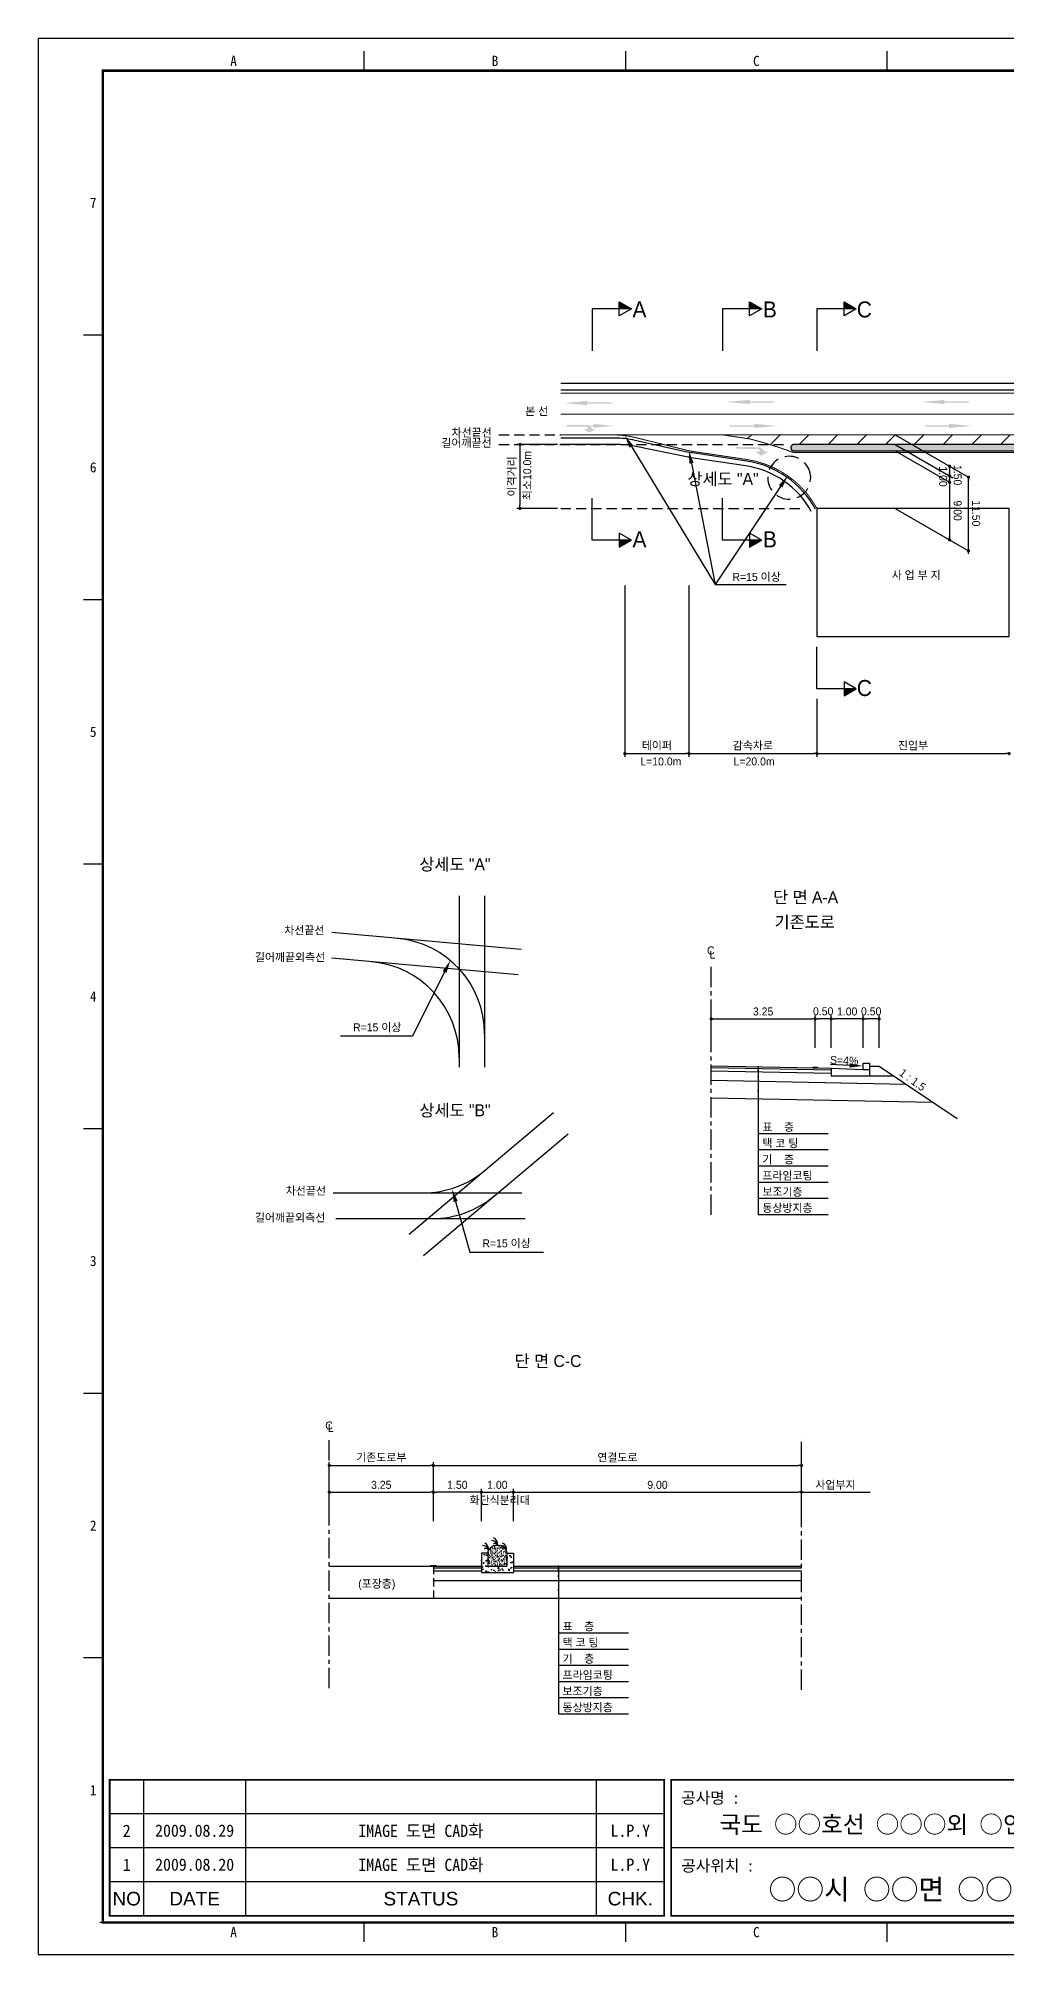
# Model space of a CAD drawing. Header units: millimetres. Extents: x 498 to 921, y -1 to 298.
# Drawn here: x 497.9 to 649.1, y -1.1 to 298.3 of the extents above; entities that cross this region are included whole.
import ezdxf
from ezdxf.enums import TextEntityAlignment as Align

# ---------------------------------------------------------------- set-up
doc = ezdxf.new("R2010")
doc.units = ezdxf.units.MM
doc.linetypes.add('CENTER', pattern=[50.8, 31.75, -6.35, 6.35, -6.35])
doc.linetypes.add('HIDDEN', pattern=[9.525, 6.35, -3.175])
for name, color, linetype in [('CC-GSTR-0004', 4, 'Continuous'), ('CM-LANE-0030', 30, 'Continuous'), ('CZ-DIMT-0002', 7, 'Continuous'), ('CZ-EXST-0002', 1, 'Continuous'), ('CZ-LIN1-0007', 7, 'Continuous'), ('CZ-LIN2-0003', 3, 'Continuous'), ('CZ-LINE-0001', 7, 'Continuous'), ('CZ-TEXT-BOX0', 7, 'Continuous'), ('TITLE', 7, 'Continuous')]:
    doc.layers.add(name, color=color, linetype=linetype)
doc.styles.add('견고딕', font='arial.ttf')
doc.styles.add('돋움', font='')
doc.styles.add('돋음체', font='')
doc.styles.get('돋움').set_extended_font_data('Dotum')
doc.styles.get('돋음체').set_extended_font_data('DotumChe')

# ---------------------------------------------------------------- blocks, each defined once
blk = doc.blocks.new('_Dot')
at = {"color": 0, "linetype": 'ByBlock', "lineweight": -2}
blk.add_line((-0.5, 0), (-1, 0), dxfattribs=at)
at = {"color": 0, "linetype": 'ByBlock', "const_width": 0.5}
blk.add_lwpolyline([(-0.25, 0, 1), (0.25, 0, 1)], format="xyb", close=True, dxfattribs=at)

msp = doc.modelspace()

# ---------------------------------------------------------------- hatches: boundary and pattern name
at = {"layer": 'CM-LANE-0030'}
h = msp.add_hatch(dxfattribs=at)
h.set_pattern_fill('ANSI31', color=256, style=0)
h.set_pattern_definition([(45, (-510.391, 5.753), (-2.245064, 2.245064), [])])
h.paths.add_polyline_path([(604.7, 236.32), (609, 235.68, -0.082795), (614.71, 233.82), (615.75, 233.82, 0.001767), (615.63, 233.89, -0.768255), (615.88, 234.82), (764.01, 234.82, -0.801424), (764.22, 233.87, 0.001479), (764.12, 233.82), (765.37, 233.82, -0.078793), (770.94, 235.1), (788.51, 236.32)])
at = {"layer": 'CZ-EXST-0002'}
h = msp.add_hatch(dxfattribs=at)
h.set_pattern_fill('AR-CONC', color=256, scale=0.01, style=0)
h.set_pattern_definition([(50, (-541.0691, 3542.4349), (1.8218467, -0.15939086), [0.1905, -2.0955]), (355, (-541.0691, 3542.4349), (-0.3524283, 1.9105664), [0.1524, -1.6764]), (100.451, (-540.9173, 3542.4216), (1.469425, 1.7511669), [0.1619, -1.7809]), (46.1842, (-541.0691, 3542.9429), (2.7107904, -0.4204233), [0.28575, -3.14325]), (96.6356, (-540.8432, 3542.9078), (2.3740423, 2.4742556), [0.24285, -2.67135]), (351.184, (-541.0691, 3542.943), (2.374046, 2.4742512), [0.2286, -2.5146]), (21, (-540.8151, 3542.8159), (1.5161488, -1.0226552), [0.1905, -2.0955]), (326, (-540.8151, 3542.8159), (0.6180203, 1.8418797), [0.1524, -1.6764]), (71.4514, (-540.6888, 3542.7307), (2.1341649, 0.8192286), [0.1619, -1.7809]), (37.5, (-541.06915, 3542.4349), (0.03088603, 0.84555039), [0, -1.65608, 0, -1.7018, 0, -1.68275]), (7.5, (-541.0691, 3542.4349), (0.66819663, 1.00180575), [0, -0.97028, 0, -1.61798, 0, -0.64135]), (327.5, (-541.63557, 3542.4349), (1.35590595, -0.05728744), [0, -0.635, 0, -1.9812, 0, -2.6289]), (317.5, (-541.8896, 3542.4349), (1.4812918, 0.2542649), [0, -0.8255, 0, -1.31572, 0, -1.8669])])
h.paths.add_polyline_path([(572.05, 58.59), (572.05, 61.59), (571.05, 61.59), (571.05, 59.59), (568.05, 59.59), (568.05, 61.59), (567.05, 61.59), (567.05, 58.59)])
h = msp.add_hatch(dxfattribs=at)
h.set_pattern_fill('AR-SAND', color=256, scale=0.01, style=0)
h.set_pattern_definition([(37.5, (-541.06915, 3542.43488), (-0.016000313, 0.489413237), [0, -0.38608, 0, -0.4318, 0, -0.41275]), (7.5, (-541.06915, 3542.4349), (0.44952328, 0.7168251), [0, -0.20828, 0, -0.34798, 0, -0.13335]), (327.5, (-541.38157, 3542.43488), (0.79099237, 0.001437185), [0, -0.127, 0, -0.4572, 0, -0.5969]), (317.5, (-541.38157, 3542.4349), (0.76355645, 0.22292932), [0, -0.0635, 0, -0.29972, 0, -0.3429])])
edge = h.paths.add_edge_path()
edge.add_ellipse((569.55, 61.59), major_axis=(-1.5, 0), ratio=0.829212, start_angle=180, end_angle=360)
edge.add_line((568.05, 61.59), (568.05, 59.59))
edge.add_line((568.05, 59.59), (571.05, 59.59))
edge.add_line((571.05, 59.59), (571.05, 61.59))
at = {"layer": 'CZ-LIN1-0007'}
for points in [[(583.58, 241.6), (583.58, 241.39), (587.41, 241.39), (587.41, 241.17), (583.58, 241.17), (583.58, 240.96), (579.93, 241.28)], [(608.93, 241.77), (608.93, 241.56), (612.76, 241.56), (612.76, 241.34), (608.93, 241.34), (608.93, 241.13), (605.28, 241.45)], [(639.36, 241.77), (639.36, 241.56), (643.18, 241.56), (643.18, 241.34), (639.36, 241.34), (639.36, 241.13), (635.71, 241.45)], [(583.46, 237.84, -0.267976), (584.37, 237.24), (584.92, 237.24), (583.89, 236.66), (583.06, 237.23), (583.67, 237.23, 0.504994), (583.4, 237.6), (580.35, 237.62), (580.35, 237.86)], [(584.59, 238.01), (584.59, 237.82), (581.17, 237.82), (581.17, 237.63), (584.59, 237.63), (584.59, 237.44), (587.87, 237.73)], [(609.67, 238.04), (609.67, 237.83), (605.84, 237.83), (605.84, 237.61), (609.67, 237.61), (609.67, 237.4), (613.32, 237.72)], [(640.09, 238.04), (640.09, 237.83), (636.27, 237.83), (636.27, 237.61), (640.09, 237.61), (640.09, 237.4), (643.74, 237.72)], [(610.28, 234.39, -0.267976), (611.3, 233.7), (611.93, 233.7), (610.76, 233.05), (609.82, 233.69), (610.51, 233.7, 0.504994), (610.2, 234.12), (606.74, 234.14), (606.74, 234.41)], [(619.55, 137.41), (619.55, 137.53), (618.8, 137.55), (618.8, 137.42)], [(559.92, 59.59), (559.92, 59.71), (559.17, 59.71), (559.17, 59.59)]]:
    msp.add_hatch(color=256, dxfattribs=at).paths.add_polyline_path(points)
at = {"layer": 'CZ-LIN2-0003'}
h = msp.add_hatch(dxfattribs=at)
h.set_pattern_fill('CROSS', color=256, scale=0.075, style=0)
h.set_pattern_definition([(0, (-510.39095, 5.75287), (0.47625, 0.47625), [0.238125, -0.714375]), (90, (-510.2719, 5.6338), (-0.47625, 0.47625), [0.238125, -0.714375])])
h.paths.add_polyline_path([(615.88, 234.82, 0.768255), (615.63, 233.89, -0.001767), (615.75, 233.82), (764.12, 233.82, -0.001479), (764.22, 233.87, 0.801424), (764.01, 234.82)])
at = {"layer": 'CZ-LINE-0001'}
for points in [[(588.58, 257.09), (588.58, 255.99), (590.48, 255.99)], [(608.94, 257.09), (608.94, 255.99), (610.85, 255.99)], [(623.7, 257.09), (623.7, 255.99), (625.6, 255.99)], [(590.48, 219.87), (588.58, 219.87), (588.58, 218.77)], [(610.85, 219.87), (608.94, 219.87), (608.94, 218.77)], [(625.6, 196.64), (623.7, 196.64), (623.7, 195.54)]]:
    msp.add_hatch(color=256, dxfattribs=at).paths.add_polyline_path(points)

# ---------------------------------------------------------------- linework, layer by layer
at = {"color": 0, "linetype": 'ByBlock', "lineweight": -2}
for p, q in [((640.17, 231.17), (640.17, 230.92)), ((640.17, 230.17), (640.17, 230.42)), ((640.17, 229.67), (640.17, 229.42)), ((640.17, 229.17), (640.17, 229.42)), ((643.13, 229.46), (643.13, 229.21)), ((640.17, 220.17), (640.17, 220.42)), ((643.13, 218.46), (643.13, 218.71)), ((617.3, 71.14), (617.55, 71.14))]:
    msp.add_line(p, q, dxfattribs=at)
at = {"color": 0, "linetype": 'ByBlock', "const_width": 0.25}
for points in [[(640.17, 231.29, 1), (640.17, 231.54, 1)], [(640.17, 229.79, 1), (640.17, 230.04, 1)], [(640.17, 230.04, 1), (640.17, 229.79, 1)], [(640.17, 229.04, 1), (640.17, 228.79, 1)], [(643.13, 229.58, 1), (643.13, 229.83, 1)], [(640.17, 220.04, 1), (640.17, 219.79, 1)], [(643.13, 218.33, 1), (643.13, 218.08, 1)], [(617.17, 71.14, 1), (616.92, 71.14, 1)]]:
    msp.add_lwpolyline(points, format="xyb", close=True, dxfattribs=at)
at = {"layer": 'CC-GSTR-0004'}
for p, q in [((626.68, 138.17), (627.68, 138.17)), ((626.68, 137.17), (626.68, 138.17)), ((627.68, 138.17), (627.68, 136.17)), ((621.68, 137.37), (626.68, 137.17)), ((621.68, 137.37), (621.68, 136.17)), ((621.68, 136.17), (627.68, 136.17)), ((626.68, 137.17), (627.68, 137.17))]:
    msp.add_line(p, q, dxfattribs=at)
for points in [[(829.46, 244.32), (579.46, 244.32)], [(829.46, 243.32), (579.46, 243.32)]]:
    msp.add_lwpolyline(points, dxfattribs=at)
for points in [[(619.24, 224.7, 0.234605), (608.49, 232.21), (600, 233.49), (600, 233.49, -0.018175), (598.93, 233.69), (598.93, 233.69), (591.09, 235.45), (591.09, 235.45, 0.055452), (587.79, 235.82), (587.79, 235.82), (579.46, 235.82)], [(618.58, 224.34, 0.234605), (608.37, 231.47), (599.83, 232.75, -0.012396), (599.1, 232.88), (590.92, 234.53, 0.049659), (587.97, 234.82), (579.46, 234.82)]]:
    msp.add_lwpolyline(points, format="xyb", dxfattribs=at)
at = {"layer": 'CM-LANE-0030', "const_width": 0.15}
msp.add_lwpolyline([(829.46, 239.57), (579.46, 239.57)], dxfattribs=at)
msp.add_lwpolyline([(609, 235.68), (604.7, 236.32), (788.51, 236.32), (770.94, 235.1, 0.026159), (764.12, 233.57), (615.75, 233.57, 0.027105)], format="xyb", close=True, dxfattribs=at)
at = {"layer": 'CZ-EXST-0002'}
for p, q in [((563.58, 164.31), (563.58, 137.53)), ((567.56, 164.31), (567.56, 137.53)), ((573.27, 155.94), (543.68, 158.57)), ((572.78, 151.97), (543.68, 154.56)), ((555.78, 111.47), (578.33, 130.45)), ((557.99, 108.1), (580.59, 127.13)), ((543.91, 117.89), (573.39, 117.89)), ((544.33, 113.89), (573.87, 113.89)), ((543.3, 59.59), (559.55, 59.59)), ((543.3, 54.59), (559.55, 54.59))]:
    msp.add_line(p, q, dxfattribs=at)
at = {"layer": 'CZ-LIN1-0007'}
for p, q in [((618.8, 137.55), (619.55, 137.53)), ((618.8, 137.42), (619.55, 137.41)), ((619.55, 137.53), (619.55, 137.41)), ((559.17, 59.71), (559.92, 59.71)), ((559.17, 59.59), (559.17, 59.71)), ((559.92, 59.59), (559.17, 59.59)), ((559.92, 59.71), (559.92, 59.59))]:
    msp.add_line(p, q, dxfattribs=at)
at = {"layer": 'CZ-LIN1-0007', "const_width": 0.15}
msp.add_lwpolyline([(829.46, 242.82), (579.46, 242.82)], dxfattribs=at)
msp.add_lwpolyline([(619.46, 224.82, 0.234605), (608.52, 232.46), (600.17, 233.71), (600.17, 233.71, -0.024027), (598.76, 234), (598.76, 234), (591.25, 235.87), (591.25, 235.87, 0.061321), (587.61, 236.32), (587.61, 236.32), (579.46, 236.32)], format="xyb", dxfattribs=at)
at = {"layer": 'CZ-LIN1-0007', "linetype": 'HIDDEN', "const_width": 0.15}
msp.add_lwpolyline([(587.61, 236.32), (604.7, 236.32)], dxfattribs=at)
at = {"layer": 'CZ-LIN2-0003'}
for p, q in [((602.93, 137.74), (621.68, 137.37)), ((602.93, 137.49), (621.68, 137.12)), ((602.93, 136.99), (621.68, 136.62)), ((602.93, 135.49), (633.35, 134.88)), ((627.68, 137.67), (629.18, 137.67)), ((627.68, 136.17), (631.43, 136.17)), ((629.18, 137.67), (641.38, 129.53)), ((602.93, 132.74), (637.61, 132.05)), ((567.05, 61.59), (567.05, 58.59)), ((568.05, 61.59), (567.05, 61.59)), ((568.05, 61.59), (568.05, 59.59)), ((571.05, 61.59), (572.05, 61.59)), ((571.05, 61.59), (571.05, 59.59)), ((572.05, 61.59), (572.05, 58.59)), ((559.55, 59.59), (567.05, 59.59)), ((559.55, 59.34), (567.05, 59.34)), ((559.55, 58.84), (567.05, 58.84)), ((559.55, 57.34), (617.05, 57.34)), ((567.05, 58.59), (572.05, 58.59)), ((568.05, 59.59), (571.05, 59.59)), ((572.05, 59.59), (617.05, 59.59)), ((572.05, 59.34), (617.05, 59.34)), ((572.05, 58.84), (617.05, 58.84)), ((559.55, 54.59), (617.05, 54.59))]:
    msp.add_line(p, q, dxfattribs=at)
msp.add_lwpolyline([(615.63, 233.89, -0.001767), (615.75, 233.82), (764.12, 233.82, -0.001479), (764.22, 233.87, 0.801424), (764.01, 234.82), (615.88, 234.82, 0.768255)], format="xyb", close=True, dxfattribs=at)
msp.add_lwpolyline([(649.46, 224.82), (619.46, 224.82), (619.46, 204.82), (649.46, 204.82)], close=True, dxfattribs=at)
for centre, radius, start, end in [((552.56, 142.72), 15, 0, 84.9204), ((548.58, 139.06), 15, 0, 84.9204), ((557.94, 132.89), 15, 270, 310.097), ((559.4, 128.89), 15, 270, 310.097), ((567.18, 62.27), 1, 347.1802, 67.3267), ((568.68, 62.71), 0.88, 7.8639, 92.7752), ((569.14, 62.68), 0.44, 19.771, 124.0366), ((568.57, 63.06), 1, 347.1802, 67.3267), ((569.96, 62.27), 1, 347.1802, 67.3267), ((567.28, 61.93), 0.88, 7.8639, 92.7752), ((567.74, 61.9), 0.44, 19.771, 124.0366), ((570.07, 61.93), 0.88, 7.8639, 92.7752), ((570.53, 61.9), 0.44, 19.771, 124.0366)]:
    msp.add_arc(centre, radius, start, end, dxfattribs=at)
msp.add_ellipse((569.55, 61.59), major_axis=(-1.5, 0), ratio=0.829212, start_param=3.141593, end_param=6.283185, dxfattribs=at)
at = {"layer": 'CZ-LINE-0001'}
for p, q in [((590.48, 255.99), (584.34, 255.99)), ((584.34, 255.99), (584.34, 249.45)), ((588.58, 254.89), (588.58, 257.09)), ((588.58, 257.09), (590.48, 255.99)), ((590.48, 255.99), (588.58, 254.89)), ((610.85, 255.99), (604.7, 255.99)), ((604.7, 255.99), (604.7, 249.45)), ((608.94, 254.89), (608.94, 257.09)), ((608.94, 257.09), (610.85, 255.99)), ((610.85, 255.99), (608.94, 254.89)), ((625.6, 255.99), (619.46, 255.99)), ((619.46, 255.99), (619.46, 249.45)), ((623.7, 254.89), (623.7, 257.09)), ((623.7, 257.09), (625.6, 255.99)), ((625.6, 255.99), (623.7, 254.89)), ((578.96, 234.82), (572.58, 234.82)), ((573.08, 234.32), (573.08, 225.32)), ((631.67, 236.32), (643.13, 229.71)), ((631.67, 234.82), (640.67, 229.63)), ((631.67, 234.82), (640.67, 229.63)), ((631.67, 233.82), (640.17, 228.92)), ((640.17, 230.92), (640.17, 219.92)), ((643.13, 217.72), (643.13, 229.71)), ((578.96, 224.82), (572.58, 224.82)), ((584.34, 219.87), (584.34, 226.41)), ((604.7, 219.87), (604.7, 226.41)), ((631.67, 224.82), (643.13, 218.21)), ((590.48, 219.87), (584.34, 219.87)), ((590.48, 219.87), (588.58, 220.97)), ((588.58, 220.97), (588.58, 218.77)), ((588.58, 218.77), (590.48, 219.87)), ((610.85, 219.87), (604.7, 219.87)), ((610.85, 219.87), (608.94, 220.97)), ((608.94, 220.97), (608.94, 218.77)), ((608.94, 218.77), (610.85, 219.87)), ((589.46, 212.8), (589.46, 186.02)), ((599.46, 212.8), (599.46, 186.02)), ((599.46, 212.8), (599.46, 186.02)), ((603.54, 212.92), (614.67, 212.92)), ((619.46, 196.64), (619.46, 203.18)), ((625.6, 196.64), (623.7, 197.74)), ((623.7, 197.74), (623.7, 195.54)), ((625.6, 196.64), (619.46, 196.64)), ((619.46, 195.08), (619.46, 186.02)), ((619.46, 195.08), (619.46, 186.02)), ((623.7, 195.54), (625.6, 196.64)), ((589.96, 186.52), (598.96, 186.52)), ((599.96, 186.52), (618.96, 186.52)), ((619.96, 186.52), (648.96, 186.52)), ((602.93, 140.54), (602.93, 145.59)), ((603.43, 145.09), (618.68, 145.09)), ((619.18, 140.54), (619.18, 145.59)), ((619.18, 140.54), (619.18, 145.59)), ((621.18, 145.09), (619.68, 145.09)), ((621.68, 140.54), (621.68, 145.59)), ((621.68, 140.54), (621.68, 145.59)), ((626.18, 145.09), (622.18, 145.09)), ((626.68, 140.54), (626.68, 145.59)), ((626.68, 142.98), (626.68, 145.59)), ((628.68, 145.09), (627.18, 145.09)), ((629.18, 140.54), (629.18, 145.59)), ((610.28, 137.6), (610.28, 114.52)), ((610.28, 127.18), (621.22, 127.18)), ((610.28, 124.65), (621.22, 124.65)), ((610.28, 122.11), (621.22, 122.11)), ((610.28, 119.58), (621.22, 119.58)), ((610.28, 117.05), (621.22, 117.05)), ((610.28, 114.52), (621.22, 114.52)), ((543.3, 71.64), (543.3, 75.81)), ((543.8, 75.31), (559.05, 75.31)), ((559.55, 71.64), (559.55, 75.81)), ((559.55, 71.64), (559.55, 75.81)), ((560.05, 75.31), (616.55, 75.31)), ((617.05, 71.64), (617.05, 75.81)), ((543.3, 66.59), (543.3, 71.64)), ((543.8, 71.14), (559.05, 71.14)), ((559.55, 66.59), (559.55, 71.64)), ((559.55, 66.59), (559.55, 71.64)), ((566.55, 71.14), (560.05, 71.14)), ((567.05, 66.59), (567.05, 71.64)), ((567.05, 66.59), (567.05, 71.64)), ((567.55, 71.14), (571.55, 71.14)), ((572.05, 66.59), (572.05, 71.64)), ((572.05, 66.59), (572.05, 71.64)), ((572.55, 71.14), (616.55, 71.14)), ((617.05, 66.59), (617.05, 71.64)), ((617.05, 66.59), (617.05, 71.64)), ((617.55, 71.14), (627.77, 71.14)), ((579.08, 59.59), (579.08, 36.51)), ((579.08, 49.16), (590.02, 49.16)), ((579.08, 46.63), (590.02, 46.63)), ((579.08, 44.1), (590.02, 44.1)), ((579.08, 41.57), (590.02, 41.57)), ((579.08, 39.04), (590.02, 39.04)), ((579.08, 36.51), (590.02, 36.51))]:
    msp.add_line(p, q, dxfattribs=at)
at = {"layer": 'CZ-LINE-0001', "linetype": 'HIDDEN', "ltscale": 0.25}
for p, q in [((569.8, 236.32), (579.46, 236.32)), ((569.8, 234.82), (614.95, 234.82)), ((579.46, 224.82), (617.3, 224.82))]:
    msp.add_line(p, q, dxfattribs=at)
at = {"layer": 'CZ-LINE-0001', "linetype": 'HIDDEN', "ltscale": 0.35}
msp.add_line((618.45, 230.01), (618.45, 230.01), dxfattribs=at)
at = {"layer": 'CZ-LINE-0001', "linetype": 'CENTER', "ltscale": 0.1}
for p, q in [((602.93, 114.46), (602.93, 153.84)), ((543.3, 40.51), (543.3, 79.9)), ((617.05, 40.26), (617.05, 79.65))]:
    msp.add_line(p, q, dxfattribs=at)
at = {"layer": 'CZ-LINE-0001', "linetype": 'HIDDEN', "ltscale": 0.2}
msp.add_line((559.55, 59.59), (559.55, 54.59), dxfattribs=at)
at = {"layer": 'CZ-LINE-0001'}
for points in [[(590.48, 234.5), (603.54, 212.92)], [(599.85, 231.87), (603.54, 212.92)], [(613.78, 228.26), (603.54, 212.92)], [(561.31, 152.42), (556.31, 142.4), (545.07, 142.4)], [(624.55, 137.81), (621.55, 137.93)], [(563.03, 116.54), (565.26, 108.66), (576.76, 108.66)]]:
    msp.add_lwpolyline(points, dxfattribs=at)
at = {"layer": 'CZ-LINE-0001', "linetype": 'HIDDEN', "ltscale": 0.35}
msp.add_arc((615.13, 229.62), 3.35, 6.7667, 6.749, dxfattribs=at)
at = {"layer": 'CZ-LINE-0001', "linetype": 'ByBlock'}
for centre, start, end in [((610.28, 136.85), 0, 180), ((610.28, 136.85), 0, 180), ((610.28, 136.85), 180, 0), ((610.28, 136.85), 180, 0), ((610.28, 136.06), 0, 180), ((610.28, 136.06), 0, 180), ((610.28, 136.06), 180, 0), ((610.28, 136.06), 180, 0), ((610.28, 137.54), 0, 180), ((610.28, 137.54), 0, 180), ((610.28, 137.54), 180, 0), ((610.28, 137.54), 180, 0), ((610.28, 137.34), 0, 180), ((610.28, 137.34), 0, 180), ((610.28, 137.34), 180, 0), ((610.28, 137.34), 180, 0), ((610.28, 137.1), 0, 180), ((610.28, 137.1), 0, 180), ((610.28, 137.1), 180, 0), ((610.28, 137.1), 180, 0), ((610.28, 133.82), 0, 180), ((610.28, 133.82), 0, 180), ((610.28, 133.82), 180, 0), ((610.28, 133.82), 180, 0), ((579.08, 58.84), 0, 180), ((579.08, 58.84), 0, 180), ((579.08, 58.84), 180, 0), ((579.08, 58.84), 180, 0), ((579.08, 58.04), 0, 180), ((579.08, 58.04), 0, 180), ((579.08, 58.04), 180, 0), ((579.08, 58.04), 180, 0), ((579.08, 59.53), 0, 180), ((579.08, 59.53), 0, 180), ((579.08, 59.53), 180, 0), ((579.08, 59.53), 180, 0), ((579.08, 59.33), 0, 180), ((579.08, 59.33), 0, 180), ((579.08, 59.33), 180, 0), ((579.08, 59.33), 180, 0), ((579.08, 59.09), 0, 180), ((579.08, 59.09), 0, 180), ((579.08, 59.09), 180, 0), ((579.08, 59.09), 180, 0), ((579.08, 55.81), 0, 180), ((579.08, 55.81), 0, 180), ((579.08, 55.81), 180, 0), ((579.08, 55.81), 180, 0)]:
    msp.add_arc(centre, 0.0625, start, end, dxfattribs=at)
at = {"layer": 'CZ-LINE-0001'}
for points in [[(590.2, 234.32), (589.45, 236.21), (590.77, 234.67)], [(599.52, 231.81), (599.46, 233.84), (600.17, 231.94)], [(613.5, 228.45), (614.89, 229.92), (614.05, 228.08)], [(561.01, 152.57), (562.21, 154.21), (561.61, 152.27)], [(624.56, 138.14), (626.55, 137.73), (624.54, 137.47)], [(562.71, 116.45), (562.49, 118.47), (563.35, 116.64)]]:
    msp.add_solid(points, dxfattribs=at)
at = {"layer": 'TITLE', "color": 7, "linetype": 'Continuous'}
for p, q in [((548.77, 293.22), (548.77, 296.25)), ((589.59, 293.22), (589.59, 296.25)), ((630.42, 293.22), (630.42, 296.25)), ((507.94, 251.9), (504.92, 251.9)), ((507.94, 210.57), (504.92, 210.57)), ((507.94, 169.24), (504.92, 169.24)), ((507.94, 127.91), (504.92, 127.91)), ((507.94, 86.58), (504.92, 86.58)), ((507.94, 45.25), (504.92, 45.25)), ((548.77, 0.9), (548.77, 3.92)), ((589.59, 0.9), (589.59, 3.92)), ((630.42, 0.9), (630.42, 3.92))]:
    msp.add_line(p, q, dxfattribs=at)
at = {"layer": 'TITLE', "ltscale": 150}
for p, q in [((514.31, 26.2), (514.31, 4.98)), ((530.22, 26.2), (530.22, 4.98)), ((585, 26.2), (585, 4.98)), ((595.61, 20.9), (509, 20.9)), ((595.61, 15.59), (509, 15.59)), ((683.28, 15.59), (596.67, 15.59)), ((595.61, 10.29), (509, 10.29))]:
    msp.add_line(p, q, dxfattribs=at)
at = {"layer": 'TITLE'}
msp.add_line((916.3, 3.92), (507.44, 3.92), dxfattribs=at)
msp.add_lwpolyline([(497.86, -1.11), (921.22, -1.11), (921.22, 298.26), (497.86, 298.26)], close=True, dxfattribs=at)
at = {"layer": 'TITLE', "linetype": 'Continuous', "const_width": 0.403}
msp.add_lwpolyline([(507.94, 3.92), (507.94, 293.22), (916.19, 293.22), (916.19, 3.92)], close=True, dxfattribs=at)
at = {"layer": 'TITLE', "ltscale": 150, "const_width": 0.265}
for points in [[(509, 26.2), (595.61, 26.2), (595.61, 4.98), (509, 4.98)], [(596.67, 26.2), (683.28, 26.2), (683.28, 4.98), (596.67, 4.98)]]:
    msp.add_lwpolyline(points, close=True, dxfattribs=at)

# ---------------------------------------------------------------- block references
at = {"layer": 'CZ-LINE-0001', "xscale": 0.5, "yscale": 0.5, "zscale": 0.5}
for p, rotation in [((573.08, 234.82), 90), ((573.08, 224.82), 270), ((589.46, 186.52), 180), ((599.46, 186.52), 180), ((619.46, 186.52), 180), ((602.93, 145.09), 180), ((619.18, 145.09), 180), ((621.68, 145.09), 180), ((626.68, 145.09), 180), ((543.3, 75.31), 180), ((559.55, 75.31), 180), ((543.3, 71.14), 180), ((559.55, 71.14), 180), ((567.05, 71.14), 180), ((572.05, 71.14), 180)]:
    msp.add_blockref('_Dot', p, dxfattribs=dict(at, rotation=rotation))
for p in [(599.46, 186.52), (619.46, 186.52), (649.46, 186.52), (619.18, 145.09), (621.68, 145.09), (626.68, 145.09), (629.18, 145.09), (559.55, 75.31), (617.05, 75.31), (559.55, 71.14), (567.05, 71.14), (572.05, 71.14), (617.05, 71.14)]:
    msp.add_blockref('_Dot', p, dxfattribs=at)

# ---------------------------------------------------------------- texts
at = {"layer": 'CZ-DIMT-0002', "style": '돋움'}
for s, height, p in [('A', 2.5, (591.74, 255.91)), ('B', 2.5, (612.1, 255.91)), ('C', 2.5, (626.86, 255.91)), ('본 선', 1.25, (575.68, 240.01)), ('차선끝선', 1.25, (565.53, 236.66)), ('길어깨끝선', 1.25, (564.73, 235.06)), ('상세도 "A"', 1.875, (604.79, 229.42)), ('A', 2.5, (591.74, 220)), ('B', 2.5, (612.1, 220)), ('R=15 이상', 1.25, (610.03, 214.13)), ('사 업 부 지', 1.25, (634.95, 214.41)), ('C', 2.5, (626.86, 196.77)), ('L=10.0m', 1.25, (595.08, 185.3)), ('L=20.0m', 1.25, (609.64, 185.3)), ('차선끝선', 1.25, (539.41, 158.91)), ('C', 1.25, (602.89, 155.77)), ('L', 1.25, (603.15, 155.11)), ('길어깨끝외측선', 1.25, (537.17, 154.71)), ('R=15 이상', 1.25, (550.79, 143.76)), ('차선끝선', 1.25, (539.64, 118.23)), ('길어깨끝외측선', 1.25, (537.18, 114.04)), ('R=15 이상', 1.25, (570.98, 110.02)), ('C', 1.25, (543.26, 81.56)), ('L', 1.25, (543.52, 81.16))]:
    msp.add_text(s, height=height, dxfattribs=at).set_placement(p, align=Align.MIDDLE_CENTER)
msp.add_text('최소10.0m', height=1.25, rotation=90, dxfattribs=at).set_placement((574.83, 226.12))
for s, rotation, p in [('S=4%', 357.7094, (623.72, 138.59)), ('1 : 1.5', 323.8881, (634.39, 135.55))]:
    msp.add_text(s, height=1.25, rotation=rotation, dxfattribs=at).set_placement(p, align=Align.MIDDLE_CENTER)
for s, p in [('표    층', (610.93, 127.57)), ('택 코 팅', (610.93, 125.04)), ('기    층', (610.93, 122.5)), ('프라임코팅', (610.93, 119.97)), ('보조기층', (610.93, 117.44)), ('동상방지층', (610.93, 114.91)), ('사업부지', (619.21, 71.67)), ('화단식분리대', (565.2, 69.26)), ('(포장층)', (547.82, 56.21)), ('표    층', (579.73, 49.55)), ('택 코 팅', (579.73, 47.02)), ('기    층', (579.73, 44.49)), ('프라임코팅', (579.73, 41.96)), ('보조기층', (579.73, 39.43)), ('동상방지층', (579.73, 36.9))]:
    msp.add_text(s, height=1.25, dxfattribs=at).set_placement(p)
at = {"layer": 'CZ-DIMT-0002', "char_height": 1.25, "attachment_point": 5, "rotation": 270, "style": '돋움'}
for s, insert in [('1.00', (639.16, 229.81)), ('1.50', (641.42, 230.03)), ('9.00', (641.42, 224.48)), ('11.50', (644.31, 224.06))]:
    msp.add_mtext(s, dxfattribs=dict(at, insert=insert))
at = {"layer": 'CZ-LINE-0001', "insert": (571.88, 229.82), "char_height": 1.25, "attachment_point": 5, "rotation": 90, "style": '돋움'}
msp.add_mtext('\\A1;이격거리', dxfattribs=at)
at = {"layer": 'CZ-LINE-0001', "char_height": 1.25, "attachment_point": 5, "style": '돋움'}
for s, insert in [('\\A1;테이퍼', (594.46, 187.72)), ('\\A1;감속차로', (609.46, 187.72)), ('\\A1;진입부', (634.46, 187.72)), ('\\A1;3.25', (611.05, 146.23)), ('\\A1;0.50', (620.43, 146.26)), ('\\A1;1.00', (624.18, 146.23)), ('\\A1;0.50', (627.93, 146.25)), ('\\A1;기존도로부', (551.42, 76.51)), ('\\A1;연결도로', (588.3, 76.5)), ('\\A1;3.25', (551.42, 72.28)), ('\\A1;1.50', (563.3, 72.28)), ('\\A1;1.00', (569.55, 72.28)), ('\\A1;9.00', (594.55, 72.28))]:
    msp.add_mtext(s, dxfattribs=dict(at, insert=insert))
at = {"layer": 'CZ-TEXT-BOX0', "style": '돋움'}
for s, p in [('상세도 "A"', (562.92, 169.22)), ('단 면 A-A', (617.69, 164.09)), ('기존도로', (617.54, 160.2)), ('상세도 "B"', (562.93, 130.8)), ('단 면 C-C', (577.46, 91.63))]:
    msp.add_text(s, height=1.875, dxfattribs=at).set_placement(p, align=Align.MIDDLE_CENTER)
at = {"layer": 'TITLE', "color": 3, "linetype": 'Continuous', "style": '돋음체'}
for s, p in [('A', (528.35, 294.74)), ('B', (569.18, 294.74)), ('C', (610, 294.74)), ('7', (506.43, 272.57)), ('6', (506.43, 231.24)), ('5', (506.43, 189.91)), ('4', (506.43, 148.58)), ('3', (506.43, 107.25)), ('2', (506.43, 65.92)), ('1', (506.43, 24.59)), ('A', (528.35, 2.41)), ('B', (569.18, 2.41)), ('C', (610, 2.41))]:
    msp.add_text(s, height=1.59, dxfattribs=at).set_placement(p, align=Align.MIDDLE)
at = {"layer": 'TITLE', "style": '돋음체'}
for s, p in [('공사명 : ', (598.27, 22.49)), ('공사위치 :', (598.27, 11.88))]:
    msp.add_text(s, height=1.804, dxfattribs=at).set_placement(p)
at = {"layer": 'TITLE', "color": 1, "linetype": 'Continuous', "style": '돋음체'}
msp.add_text('2', height=1.91, dxfattribs=at).set_placement((511.66, 18.25), align=Align.MIDDLE)
at = {"layer": 'TITLE', "linetype": 'Continuous'}
for s, height, style, p in [('2009.08.29', 1.91, '돋음체', (522.27, 18.25)), ('L.P.Y', 1.91, '돋음체', (590.31, 18.25)), ('1', 1.91, '돋음체', (511.66, 12.94)), ('2009.08.20', 1.91, '돋음체', (522.27, 12.94)), ('L.P.Y', 1.91, '돋음체', (590.31, 12.94)), ('NO', 2.122, '견고딕', (511.66, 7.64)), ('DATE', 2.122, '견고딕', (522.27, 7.64)), ('STATUS', 2.122, '견고딕', (557.61, 7.64)), ('CHK.', 2.122, '견고딕', (590.31, 7.64))]:
    msp.add_text(s, height=height, dxfattribs=dict(at, style=style)).set_placement(p, align=Align.MIDDLE)
at = {"layer": 'TITLE', "style": '돋음체'}
for p in [(557.61, 18.25), (557.61, 12.94)]:
    msp.add_text('IMAGE 도면 CAD화', height=1.9099, dxfattribs=at).set_placement(p, align=Align.MIDDLE)
at = {"layer": 'TITLE', "color": 7, "linetype": 'Continuous', "style": '돋음체'}
for s, height, p in [('국도 ○○호선 ○○○외 ○인 도로점용시설공사', 2.7, (642.48, 19.28)), ('○○시 ○○면 ○○리○○-○번지', 3.1832, (644.51, 9.12))]:
    msp.add_text(s, height=height, dxfattribs=at).set_placement(p, align=Align.MIDDLE)

doc.saveas('drawing.dxf')
